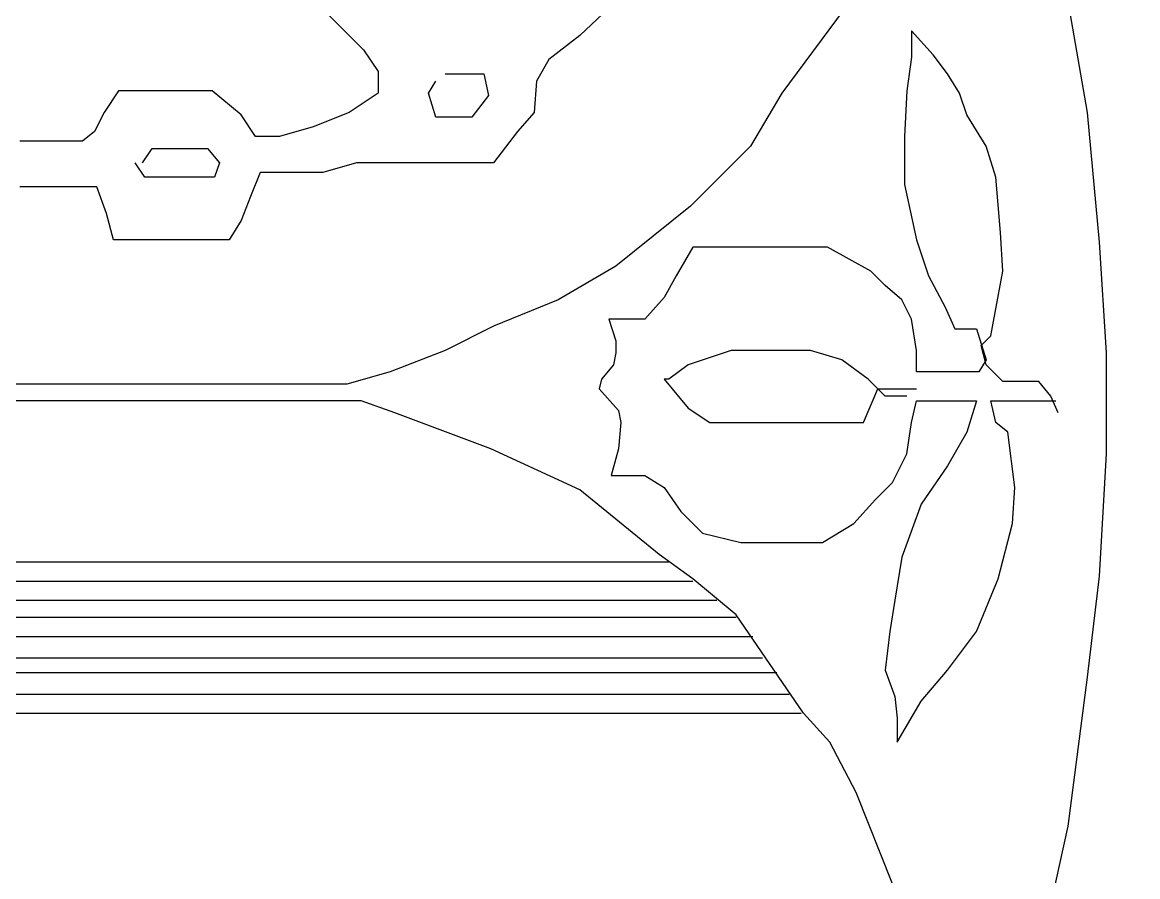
# Model space of a CAD drawing. Extents: x 747954 to 748544, y 4316381 to 4317408.
# Drawn here: x 747995.81 to 748000.451, y 4317240.15 to 4317243.705 of the extents above; entities that cross this region are included whole.
import ezdxf

# ---------------------------------------------------------------- set-up
doc = ezdxf.new("R2010")
doc.units = 0
doc.layers.get('0').update_dxf_attribs({"linetype": 'CONTINUOUS'})

msp = doc.modelspace()

# ---------------------------------------------------------------- linework, layer by layer
at = {"color": 0, "linetype": 'CONTINUOUS'}
for p, q in [((748000.15, 4317243.85), (748000.24, 4317243.33)), ((748000.15, 4317243.85), (748000.24, 4317243.33)), ((747998.33, 4317243.84), (747998.13, 4317243.65)), ((747998.33, 4317243.84), (747998.13, 4317243.65)), ((747999.23, 4317243.76), (747998.97, 4317243.41)), ((747999.23, 4317243.76), (747998.97, 4317243.41)), ((747997.08, 4317243.74), (747997.17, 4317243.65)), ((747997.08, 4317243.74), (747997.17, 4317243.65)), ((747999.6, 4317243.57), (747999.51, 4317243.67)), ((747999.51, 4317243.67), (747999.51, 4317243.56)), ((747999.6, 4317243.57), (747999.51, 4317243.67)), ((747999.51, 4317243.67), (747999.51, 4317243.56)), ((747997.17, 4317243.65), (747997.23, 4317243.59)), ((747997.17, 4317243.65), (747997.23, 4317243.59)), ((747998.13, 4317243.65), (747998, 4317243.55)), ((747998.13, 4317243.65), (747998, 4317243.55)), ((747997.23, 4317243.59), (747997.29, 4317243.5)), ((747997.23, 4317243.59), (747997.29, 4317243.5)), ((747998, 4317243.55), (747997.95, 4317243.46)), ((747998, 4317243.55), (747997.95, 4317243.46)), ((747999.51, 4317243.56), (747999.49, 4317243.42)), ((747999.51, 4317243.56), (747999.49, 4317243.42)), ((747999.66, 4317243.49), (747999.6, 4317243.57)), ((747999.66, 4317243.49), (747999.6, 4317243.57)), ((747997.29, 4317243.5), (747997.29, 4317243.41)), ((747997.29, 4317243.5), (747997.29, 4317243.41)), ((747997.57, 4317243.49), (747997.61, 4317243.49)), ((747997.57, 4317243.49), (747997.61, 4317243.49)), ((747997.61, 4317243.49), (747997.73, 4317243.49)), ((747997.61, 4317243.49), (747997.73, 4317243.49)), ((747997.73, 4317243.49), (747997.75, 4317243.4)), ((747997.73, 4317243.49), (747997.75, 4317243.4)), ((747999.71, 4317243.41), (747999.66, 4317243.49)), ((747999.71, 4317243.41), (747999.66, 4317243.49)), ((747997.5, 4317243.41), (747997.53, 4317243.46)), ((747997.5, 4317243.41), (747997.53, 4317243.46)), ((747997.95, 4317243.46), (747997.94, 4317243.33)), ((747997.95, 4317243.46), (747997.94, 4317243.33)), ((747996.21, 4317243.42), (747996.15, 4317243.33)), ((747996.21, 4317243.42), (747996.15, 4317243.33)), ((747996.32, 4317243.42), (747996.21, 4317243.42)), ((747996.32, 4317243.42), (747996.21, 4317243.42)), ((747996.42, 4317243.42), (747996.32, 4317243.42)), ((747996.42, 4317243.42), (747996.32, 4317243.42)), ((747996.6, 4317243.42), (747996.42, 4317243.42)), ((747996.6, 4317243.42), (747996.42, 4317243.42)), ((747996.72, 4317243.32), (747996.6, 4317243.42)), ((747996.72, 4317243.32), (747996.6, 4317243.42)), ((747997.29, 4317243.41), (747997.17, 4317243.33)), ((747997.29, 4317243.41), (747997.17, 4317243.33)), ((747997.53, 4317243.31), (747997.5, 4317243.41)), ((747997.53, 4317243.31), (747997.5, 4317243.41)), ((747997.75, 4317243.4), (747997.68, 4317243.31)), ((747997.75, 4317243.4), (747997.68, 4317243.31)), ((747998.97, 4317243.41), (747998.84, 4317243.19)), ((747998.97, 4317243.41), (747998.84, 4317243.19)), ((747999.49, 4317243.42), (747999.48, 4317243.23)), ((747999.49, 4317243.42), (747999.48, 4317243.23)), ((747999.74, 4317243.32), (747999.71, 4317243.41)), ((747999.74, 4317243.32), (747999.71, 4317243.41)), ((747996.15, 4317243.33), (747996.11, 4317243.25)), ((747996.15, 4317243.33), (747996.11, 4317243.25)), ((747996.78, 4317243.23), (747996.72, 4317243.32)), ((747996.78, 4317243.23), (747996.72, 4317243.32)), ((747997.17, 4317243.33), (747997.02, 4317243.27)), ((747997.17, 4317243.33), (747997.02, 4317243.27)), ((747997.57, 4317243.31), (747997.53, 4317243.31)), ((747997.57, 4317243.31), (747997.53, 4317243.31)), ((747997.62, 4317243.31), (747997.57, 4317243.31)), ((747997.62, 4317243.31), (747997.57, 4317243.31)), ((747997.68, 4317243.31), (747997.62, 4317243.31)), ((747997.68, 4317243.31), (747997.62, 4317243.31)), ((747997.94, 4317243.33), (747997.87, 4317243.25)), ((747997.94, 4317243.33), (747997.87, 4317243.25)), ((747999.82, 4317243.19), (747999.74, 4317243.32)), ((747999.82, 4317243.19), (747999.74, 4317243.32)), ((748000.24, 4317243.33), (748000.29, 4317242.79)), ((748000.24, 4317243.33), (748000.29, 4317242.79)), ((747996.11, 4317243.25), (747996.06, 4317243.21)), ((747996.11, 4317243.25), (747996.06, 4317243.21)), ((747997.02, 4317243.27), (747996.88, 4317243.23)), ((747997.02, 4317243.27), (747996.88, 4317243.23)), ((747997.87, 4317243.25), (747997.77, 4317243.12)), ((747997.87, 4317243.25), (747997.77, 4317243.12)), ((747995.97, 4317243.21), (747995.8, 4317243.21)), ((747995.97, 4317243.21), (747995.8, 4317243.21)), ((747996.06, 4317243.21), (747995.97, 4317243.21)), ((747996.06, 4317243.21), (747995.97, 4317243.21)), ((747996.88, 4317243.23), (747996.78, 4317243.23)), ((747996.88, 4317243.23), (747996.78, 4317243.23)), ((747999.48, 4317243.23), (747999.48, 4317243.03)), ((747999.48, 4317243.23), (747999.48, 4317243.03)), ((747996.31, 4317243.12), (747996.35, 4317243.18)), ((747996.31, 4317243.12), (747996.35, 4317243.18)), ((747996.35, 4317243.18), (747996.42, 4317243.18)), ((747996.35, 4317243.18), (747996.42, 4317243.18)), ((747996.42, 4317243.18), (747996.5, 4317243.18)), ((747996.42, 4317243.18), (747996.5, 4317243.18)), ((747996.5, 4317243.18), (747996.58, 4317243.18)), ((747996.5, 4317243.18), (747996.58, 4317243.18)), ((747996.58, 4317243.18), (747996.63, 4317243.12)), ((747996.58, 4317243.18), (747996.63, 4317243.12)), ((747998.84, 4317243.19), (747998.59, 4317242.94)), ((747998.84, 4317243.19), (747998.59, 4317242.94)), ((747999.86, 4317243.06), (747999.82, 4317243.19)), ((747999.86, 4317243.06), (747999.82, 4317243.19)), ((747996.32, 4317243.06), (747996.28, 4317243.12)), ((747996.32, 4317243.06), (747996.28, 4317243.12)), ((747996.63, 4317243.12), (747996.61, 4317243.06)), ((747996.63, 4317243.12), (747996.61, 4317243.06)), ((747997.2, 4317243.12), (747997.06, 4317243.08)), ((747997.2, 4317243.12), (747997.06, 4317243.08)), ((747997.4, 4317243.12), (747997.2, 4317243.12)), ((747997.4, 4317243.12), (747997.2, 4317243.12)), ((747997.48, 4317243.12), (747997.4, 4317243.12)), ((747997.48, 4317243.12), (747997.4, 4317243.12)), ((747997.59, 4317243.12), (747997.48, 4317243.12)), ((747997.59, 4317243.12), (747997.48, 4317243.12)), ((747997.68, 4317243.12), (747997.59, 4317243.12)), ((747997.68, 4317243.12), (747997.59, 4317243.12)), ((747997.77, 4317243.12), (747997.68, 4317243.12)), ((747997.77, 4317243.12), (747997.68, 4317243.12)), ((747996.8, 4317243.08), (747996.76, 4317242.98)), ((747996.8, 4317243.08), (747996.76, 4317242.98)), ((747996.88, 4317243.08), (747996.8, 4317243.08)), ((747996.88, 4317243.08), (747996.8, 4317243.08)), ((747997.06, 4317243.08), (747996.88, 4317243.08)), ((747997.06, 4317243.08), (747996.88, 4317243.08)), ((747995.84, 4317243.02), (747995.8, 4317243.02)), ((747995.84, 4317243.02), (747995.8, 4317243.02)), ((747995.97, 4317243.02), (747995.84, 4317243.02)), ((747995.97, 4317243.02), (747995.84, 4317243.02)), ((747996.12, 4317243.02), (747995.97, 4317243.02)), ((747996.12, 4317243.02), (747995.97, 4317243.02)), ((747996.16, 4317242.91), (747996.12, 4317243.02)), ((747996.16, 4317242.91), (747996.12, 4317243.02)), ((747996.35, 4317243.06), (747996.32, 4317243.06)), ((747996.35, 4317243.06), (747996.32, 4317243.06)), ((747996.39, 4317243.06), (747996.35, 4317243.06)), ((747996.39, 4317243.06), (747996.35, 4317243.06)), ((747996.47, 4317243.06), (747996.39, 4317243.06)), ((747996.47, 4317243.06), (747996.39, 4317243.06)), ((747996.55, 4317243.06), (747996.47, 4317243.06)), ((747996.55, 4317243.06), (747996.47, 4317243.06)), ((747996.61, 4317243.06), (747996.55, 4317243.06)), ((747996.61, 4317243.06), (747996.55, 4317243.06)), ((747999.48, 4317243.03), (747999.53, 4317242.8)), ((747999.48, 4317243.03), (747999.53, 4317242.8)), ((747999.88, 4317242.83), (747999.86, 4317243.06)), ((747999.88, 4317242.83), (747999.86, 4317243.06)), ((747996.76, 4317242.98), (747996.72, 4317242.88)), ((747996.76, 4317242.98), (747996.72, 4317242.88)), ((747998.59, 4317242.94), (747998.28, 4317242.69)), ((747998.59, 4317242.94), (747998.28, 4317242.69)), ((747996.19, 4317242.8), (747996.16, 4317242.91)), ((747996.19, 4317242.8), (747996.16, 4317242.91)), ((747996.72, 4317242.88), (747996.67, 4317242.8)), ((747996.72, 4317242.88), (747996.67, 4317242.8)), ((747999.89, 4317242.67), (747999.88, 4317242.83)), ((747999.89, 4317242.67), (747999.88, 4317242.83)), ((747996.27, 4317242.8), (747996.19, 4317242.8)), ((747996.27, 4317242.8), (747996.19, 4317242.8)), ((747996.42, 4317242.8), (747996.27, 4317242.8)), ((747996.42, 4317242.8), (747996.27, 4317242.8)), ((747996.52, 4317242.8), (747996.42, 4317242.8)), ((747996.52, 4317242.8), (747996.42, 4317242.8)), ((747996.67, 4317242.8), (747996.52, 4317242.8)), ((747996.67, 4317242.8), (747996.52, 4317242.8)), ((747999.53, 4317242.8), (747999.58, 4317242.65)), ((747999.53, 4317242.8), (747999.58, 4317242.65)), ((748000.29, 4317242.79), (748000.32, 4317242.33)), ((748000.29, 4317242.79), (748000.32, 4317242.33)), ((747998.6, 4317242.77), (747998.53, 4317242.65)), ((747998.6, 4317242.77), (747998.53, 4317242.65)), ((747998.68, 4317242.77), (747998.6, 4317242.77)), ((747998.68, 4317242.77), (747998.6, 4317242.77)), ((747998.8, 4317242.77), (747998.68, 4317242.77)), ((747998.8, 4317242.77), (747998.68, 4317242.77)), ((747998.96, 4317242.77), (747998.8, 4317242.77)), ((747998.96, 4317242.77), (747998.8, 4317242.77)), ((747999.16, 4317242.77), (747998.96, 4317242.77)), ((747999.16, 4317242.77), (747998.96, 4317242.77)), ((747999.25, 4317242.72), (747999.16, 4317242.77)), ((747999.25, 4317242.72), (747999.16, 4317242.77)), ((747998.28, 4317242.69), (747998.04, 4317242.55)), ((747998.28, 4317242.69), (747998.04, 4317242.55)), ((747999.34, 4317242.67), (747999.25, 4317242.72)), ((747999.34, 4317242.67), (747999.25, 4317242.72)), ((747998.53, 4317242.65), (747998.48, 4317242.56)), ((747998.53, 4317242.65), (747998.48, 4317242.56)), ((747999.4, 4317242.61), (747999.34, 4317242.67)), ((747999.4, 4317242.61), (747999.34, 4317242.67)), ((747999.58, 4317242.65), (747999.65, 4317242.52)), ((747999.58, 4317242.65), (747999.65, 4317242.52)), ((747999.84, 4317242.4), (747999.89, 4317242.67)), ((747999.84, 4317242.4), (747999.89, 4317242.67)), ((747999.47, 4317242.55), (747999.4, 4317242.61)), ((747999.47, 4317242.55), (747999.4, 4317242.61)), ((747998.04, 4317242.55), (747997.77, 4317242.44)), ((747998.04, 4317242.55), (747997.77, 4317242.44)), ((747998.48, 4317242.56), (747998.4, 4317242.47)), ((747998.48, 4317242.56), (747998.4, 4317242.47)), ((747999.51, 4317242.47), (747999.47, 4317242.55)), ((747999.51, 4317242.47), (747999.47, 4317242.55)), ((747999.65, 4317242.52), (747999.69, 4317242.43)), ((747999.65, 4317242.52), (747999.69, 4317242.43)), ((747998.3, 4317242.47), (747998.25, 4317242.47)), ((747998.25, 4317242.47), (747998.28, 4317242.38)), ((747998.3, 4317242.47), (747998.25, 4317242.47)), ((747998.25, 4317242.47), (747998.28, 4317242.38)), ((747998.35, 4317242.47), (747998.3, 4317242.47)), ((747998.35, 4317242.47), (747998.3, 4317242.47)), ((747998.4, 4317242.47), (747998.35, 4317242.47)), ((747998.4, 4317242.47), (747998.35, 4317242.47)), ((747999.53, 4317242.34), (747999.51, 4317242.47)), ((747999.53, 4317242.34), (747999.51, 4317242.47)), ((747997.77, 4317242.44), (747997.57, 4317242.34)), ((747997.77, 4317242.44), (747997.57, 4317242.34)), ((747999.69, 4317242.43), (747999.78, 4317242.43)), ((747999.69, 4317242.43), (747999.78, 4317242.43)), ((747999.78, 4317242.43), (747999.82, 4317242.3)), ((747999.78, 4317242.43), (747999.82, 4317242.3)), ((747998.28, 4317242.38), (747998.28, 4317242.33)), ((747998.28, 4317242.38), (747998.28, 4317242.33)), ((747999.8, 4317242.36), (747999.84, 4317242.4)), ((747999.8, 4317242.36), (747999.84, 4317242.4)), ((747997.57, 4317242.34), (747997.34, 4317242.25)), ((747997.57, 4317242.34), (747997.34, 4317242.25)), ((747998.28, 4317242.33), (747998.27, 4317242.28)), ((747998.28, 4317242.33), (747998.27, 4317242.28)), ((747998.76, 4317242.34), (747998.58, 4317242.28)), ((747998.76, 4317242.34), (747998.58, 4317242.28)), ((747998.86, 4317242.34), (747998.76, 4317242.34)), ((747998.86, 4317242.34), (747998.76, 4317242.34)), ((747998.94, 4317242.34), (747998.86, 4317242.34)), ((747998.94, 4317242.34), (747998.86, 4317242.34)), ((747999.09, 4317242.34), (747998.94, 4317242.34)), ((747999.09, 4317242.34), (747998.94, 4317242.34)), ((747999.22, 4317242.3), (747999.09, 4317242.34)), ((747999.22, 4317242.3), (747999.09, 4317242.34)), ((747999.53, 4317242.25), (747999.53, 4317242.34)), ((747999.53, 4317242.25), (747999.53, 4317242.34)), ((747999.82, 4317242.28), (747999.8, 4317242.36)), ((747999.82, 4317242.28), (747999.8, 4317242.36)), ((748000.32, 4317242.33), (748000.32, 4317241.91)), ((748000.32, 4317242.33), (748000.32, 4317241.91)), ((747998.27, 4317242.28), (747998.22, 4317242.22)), ((747998.27, 4317242.28), (747998.22, 4317242.22)), ((747998.58, 4317242.28), (747998.5, 4317242.22)), ((747998.58, 4317242.28), (747998.5, 4317242.22)), ((747999.33, 4317242.22), (747999.22, 4317242.3)), ((747999.33, 4317242.22), (747999.22, 4317242.3)), ((747999.82, 4317242.3), (747999.79, 4317242.25)), ((747999.82, 4317242.3), (747999.79, 4317242.25)), ((747999.89, 4317242.21), (747999.82, 4317242.28)), ((747999.89, 4317242.21), (747999.82, 4317242.28)), ((747997.34, 4317242.25), (747997.16, 4317242.2)), ((747997.34, 4317242.25), (747997.16, 4317242.2)), ((747999.57, 4317242.25), (747999.53, 4317242.25)), ((747999.57, 4317242.25), (747999.53, 4317242.25)), ((747999.64, 4317242.25), (747999.57, 4317242.25)), ((747999.64, 4317242.25), (747999.57, 4317242.25)), ((747999.73, 4317242.25), (747999.64, 4317242.25)), ((747999.73, 4317242.25), (747999.64, 4317242.25)), ((747999.79, 4317242.25), (747999.73, 4317242.25)), ((747999.79, 4317242.25), (747999.73, 4317242.25)), ((747996.04, 4317242.2), (747995.2, 4317242.2)), ((747996.04, 4317242.2), (747995.2, 4317242.2)), ((747997.03, 4317242.2), (747996.04, 4317242.2)), ((747997.03, 4317242.2), (747996.04, 4317242.2)), ((747997.16, 4317242.2), (747997.03, 4317242.2)), ((747997.16, 4317242.2), (747997.03, 4317242.2)), ((747998.22, 4317242.22), (747998.21, 4317242.18)), ((747998.22, 4317242.22), (747998.21, 4317242.18)), ((747998.21, 4317242.18), (747998.29, 4317242.09)), ((747998.21, 4317242.18), (747998.29, 4317242.09)), ((747998.5, 4317242.22), (747998.48, 4317242.22)), ((747998.48, 4317242.22), (747998.58, 4317242.1)), ((747998.5, 4317242.22), (747998.48, 4317242.22)), ((747998.48, 4317242.22), (747998.58, 4317242.1)), ((747999.31, 4317242.04), (747999.37, 4317242.18)), ((747999.31, 4317242.04), (747999.37, 4317242.18)), ((747999.4, 4317242.15), (747999.33, 4317242.22)), ((747999.4, 4317242.15), (747999.33, 4317242.22)), ((747999.37, 4317242.18), (747999.47, 4317242.18)), ((747999.37, 4317242.18), (747999.47, 4317242.18)), ((747999.47, 4317242.18), (747999.53, 4317242.18)), ((747999.47, 4317242.18), (747999.53, 4317242.18)), ((747999.97, 4317242.21), (747999.89, 4317242.21)), ((747999.97, 4317242.21), (747999.89, 4317242.21)), ((748000.04, 4317242.21), (747999.97, 4317242.21)), ((748000.04, 4317242.21), (747999.97, 4317242.21)), ((748000.09, 4317242.15), (748000.04, 4317242.21)), ((748000.09, 4317242.15), (748000.04, 4317242.21)), ((747999.49, 4317242.15), (747999.4, 4317242.15)), ((747999.49, 4317242.15), (747999.4, 4317242.15)), ((748000.12, 4317242.08), (748000.09, 4317242.15)), ((748000.12, 4317242.08), (748000.09, 4317242.15)), ((747996.27, 4317242.13), (747995.69, 4317242.13)), ((747996.27, 4317242.13), (747995.69, 4317242.13)), ((747996.82, 4317242.13), (747996.27, 4317242.13)), ((747996.82, 4317242.13), (747996.27, 4317242.13)), ((747997.06, 4317242.13), (747996.82, 4317242.13)), ((747997.06, 4317242.13), (747996.82, 4317242.13)), ((747997.14, 4317242.13), (747997.06, 4317242.13)), ((747997.14, 4317242.13), (747997.06, 4317242.13)), ((747997.22, 4317242.13), (747997.14, 4317242.13)), ((747997.22, 4317242.13), (747997.14, 4317242.13)), ((747997.36, 4317242.08), (747997.22, 4317242.13)), ((747997.36, 4317242.08), (747997.22, 4317242.13)), ((747998.29, 4317242.09), (747998.3, 4317242.04)), ((747998.29, 4317242.09), (747998.3, 4317242.04)), ((747998.58, 4317242.1), (747998.67, 4317242.04)), ((747998.58, 4317242.1), (747998.67, 4317242.04)), ((747999.51, 4317242.04), (747999.53, 4317242.13)), ((747999.51, 4317242.04), (747999.53, 4317242.13)), ((747999.53, 4317242.13), (747999.63, 4317242.13)), ((747999.53, 4317242.13), (747999.63, 4317242.13)), ((747999.63, 4317242.13), (747999.71, 4317242.13)), ((747999.63, 4317242.13), (747999.71, 4317242.13)), ((747999.71, 4317242.13), (747999.78, 4317242.13)), ((747999.71, 4317242.13), (747999.78, 4317242.13)), ((747999.78, 4317242.13), (747999.74, 4317242)), ((747999.78, 4317242.13), (747999.74, 4317242)), ((747999.86, 4317242.04), (747999.84, 4317242.13)), ((747999.84, 4317242.13), (747999.94, 4317242.13)), ((747999.86, 4317242.04), (747999.84, 4317242.13)), ((747999.84, 4317242.13), (747999.94, 4317242.13)), ((747999.94, 4317242.13), (748000.02, 4317242.13)), ((747999.94, 4317242.13), (748000.02, 4317242.13)), ((748000.02, 4317242.13), (748000.11, 4317242.13)), ((748000.02, 4317242.13), (748000.11, 4317242.13)), ((747997.76, 4317241.93), (747997.36, 4317242.08)), ((747997.76, 4317241.93), (747997.36, 4317242.08)), ((747998.3, 4317242.04), (747998.29, 4317241.93)), ((747998.3, 4317242.04), (747998.29, 4317241.93)), ((747998.67, 4317242.04), (747998.79, 4317242.04)), ((747998.67, 4317242.04), (747998.79, 4317242.04)), ((747998.79, 4317242.04), (747998.92, 4317242.04)), ((747998.79, 4317242.04), (747998.92, 4317242.04)), ((747998.92, 4317242.04), (747999.04, 4317242.04)), ((747998.92, 4317242.04), (747999.04, 4317242.04)), ((747999.04, 4317242.04), (747999.14, 4317242.04)), ((747999.04, 4317242.04), (747999.14, 4317242.04)), ((747999.14, 4317242.04), (747999.23, 4317242.04)), ((747999.14, 4317242.04), (747999.23, 4317242.04)), ((747999.23, 4317242.04), (747999.31, 4317242.04)), ((747999.23, 4317242.04), (747999.31, 4317242.04)), ((747999.49, 4317241.91), (747999.51, 4317242.04)), ((747999.49, 4317241.91), (747999.51, 4317242.04)), ((747999.91, 4317242), (747999.86, 4317242.04)), ((747999.91, 4317242), (747999.86, 4317242.04)), ((747999.74, 4317242), (747999.66, 4317241.86)), ((747999.74, 4317242), (747999.66, 4317241.86)), ((747999.94, 4317241.77), (747999.91, 4317242)), ((747999.94, 4317241.77), (747999.91, 4317242)), ((747998.13, 4317241.76), (747997.76, 4317241.93)), ((747998.13, 4317241.76), (747997.76, 4317241.93)), ((747998.29, 4317241.93), (747998.28, 4317241.89)), ((747998.29, 4317241.93), (747998.28, 4317241.89)), ((747999.43, 4317241.79), (747999.49, 4317241.91)), ((747999.43, 4317241.79), (747999.49, 4317241.91)), ((748000.32, 4317241.91), (748000.29, 4317241.4)), ((748000.32, 4317241.91), (748000.29, 4317241.4)), ((747998.28, 4317241.89), (747998.26, 4317241.82)), ((747998.28, 4317241.89), (747998.26, 4317241.82)), ((747999.66, 4317241.86), (747999.55, 4317241.7)), ((747999.66, 4317241.86), (747999.55, 4317241.7)), ((747998.26, 4317241.82), (747998.35, 4317241.82)), ((747998.26, 4317241.82), (747998.35, 4317241.82)), ((747998.35, 4317241.82), (747998.4, 4317241.82)), ((747998.35, 4317241.82), (747998.4, 4317241.82)), ((747998.4, 4317241.82), (747998.48, 4317241.77)), ((747998.4, 4317241.82), (747998.48, 4317241.77)), ((747998.48, 4317241.77), (747998.55, 4317241.67)), ((747998.48, 4317241.77), (747998.55, 4317241.67)), ((747999.36, 4317241.72), (747999.43, 4317241.79)), ((747999.36, 4317241.72), (747999.43, 4317241.79)), ((747999.93, 4317241.62), (747999.94, 4317241.77)), ((747999.93, 4317241.62), (747999.94, 4317241.77)), ((747998.46, 4317241.49), (747998.13, 4317241.76)), ((747998.46, 4317241.49), (747998.13, 4317241.76)), ((747999.27, 4317241.62), (747999.36, 4317241.72)), ((747999.27, 4317241.62), (747999.36, 4317241.72)), ((747998.55, 4317241.67), (747998.64, 4317241.58)), ((747998.55, 4317241.67), (747998.64, 4317241.58)), ((747999.55, 4317241.7), (747999.47, 4317241.48)), ((747999.55, 4317241.7), (747999.47, 4317241.48)), ((747998.64, 4317241.58), (747998.8, 4317241.54)), ((747998.64, 4317241.58), (747998.8, 4317241.54)), ((747999.14, 4317241.54), (747999.27, 4317241.62)), ((747999.14, 4317241.54), (747999.27, 4317241.62)), ((747999.87, 4317241.39), (747999.93, 4317241.62)), ((747999.87, 4317241.39), (747999.93, 4317241.62)), ((747998.8, 4317241.54), (747998.96, 4317241.54)), ((747998.8, 4317241.54), (747998.96, 4317241.54)), ((747998.96, 4317241.54), (747999.14, 4317241.54)), ((747998.96, 4317241.54), (747999.14, 4317241.54)), ((747998.6, 4317241.39), (747998.46, 4317241.49)), ((747998.6, 4317241.39), (747998.46, 4317241.49)), ((747995.24, 4317241.46), (747997.49, 4317241.46)), ((747995.24, 4317241.46), (747997.49, 4317241.46)), ((747997.49, 4317241.46), (747998.33, 4317241.46)), ((747997.49, 4317241.46), (747998.33, 4317241.46)), ((747998.33, 4317241.46), (747998.5, 4317241.46)), ((747998.33, 4317241.46), (747998.5, 4317241.46)), ((747999.47, 4317241.48), (747999.44, 4317241.3)), ((747999.47, 4317241.48), (747999.44, 4317241.3)), ((747998.78, 4317241.24), (747998.6, 4317241.39)), ((747998.78, 4317241.24), (747998.6, 4317241.39)), ((747999.78, 4317241.17), (747999.87, 4317241.39)), ((747999.78, 4317241.17), (747999.87, 4317241.39)), ((748000.29, 4317241.4), (748000.24, 4317240.98)), ((748000.29, 4317241.4), (748000.24, 4317240.98)), ((747994.37, 4317241.38), (747997.53, 4317241.38)), ((747994.37, 4317241.38), (747997.53, 4317241.38)), ((747997.53, 4317241.38), (747998.6, 4317241.38)), ((747997.53, 4317241.38), (747998.6, 4317241.38)), ((747994.32, 4317241.3), (747997.53, 4317241.3)), ((747994.32, 4317241.3), (747997.53, 4317241.3)), ((747997.53, 4317241.3), (747998.7, 4317241.3)), ((747997.53, 4317241.3), (747998.7, 4317241.3)), ((747999.44, 4317241.3), (747999.42, 4317241.17)), ((747999.44, 4317241.3), (747999.42, 4317241.17)), ((747994.27, 4317241.23), (747997.53, 4317241.23)), ((747994.27, 4317241.23), (747997.53, 4317241.23)), ((747997.53, 4317241.23), (747998.78, 4317241.23)), ((747997.53, 4317241.23), (747998.78, 4317241.23)), ((747999.06, 4317240.83), (747998.78, 4317241.24)), ((747999.06, 4317240.83), (747998.78, 4317241.24)), ((747999.42, 4317241.17), (747999.4, 4317241.01)), ((747999.42, 4317241.17), (747999.4, 4317241.01)), ((747999.66, 4317241.01), (747999.78, 4317241.17)), ((747999.66, 4317241.01), (747999.78, 4317241.17)), ((747994.22, 4317241.15), (747997.53, 4317241.15)), ((747994.22, 4317241.15), (747997.53, 4317241.15)), ((747997.53, 4317241.15), (747998.85, 4317241.15)), ((747997.53, 4317241.15), (747998.85, 4317241.15)), ((747994.18, 4317241.06), (747997.53, 4317241.06)), ((747994.18, 4317241.06), (747997.53, 4317241.06)), ((747997.53, 4317241.06), (747998.89, 4317241.06)), ((747997.53, 4317241.06), (747998.89, 4317241.06)), ((747994.11, 4317241), (747997.53, 4317241)), ((747994.11, 4317241), (747997.53, 4317241)), ((747997.53, 4317241), (747998.95, 4317241)), ((747997.53, 4317241), (747998.95, 4317241)), ((747999.4, 4317241.01), (747999.44, 4317240.9)), ((747999.4, 4317241.01), (747999.44, 4317240.9)), ((747999.55, 4317240.88), (747999.66, 4317241.01)), ((747999.55, 4317240.88), (747999.66, 4317241.01)), ((748000.24, 4317240.98), (748000.16, 4317240.36)), ((748000.24, 4317240.98), (748000.16, 4317240.36)), ((747994.05, 4317240.91), (747997.53, 4317240.91)), ((747994.05, 4317240.91), (747997.53, 4317240.91)), ((747997.53, 4317240.91), (747999, 4317240.91)), ((747997.53, 4317240.91), (747999, 4317240.91)), ((747999.44, 4317240.9), (747999.45, 4317240.81)), ((747999.44, 4317240.9), (747999.45, 4317240.81)), ((747999.45, 4317240.71), (747999.55, 4317240.88)), ((747999.45, 4317240.71), (747999.55, 4317240.88)), ((747994.48, 4317240.83), (747997.53, 4317240.83)), ((747994.48, 4317240.83), (747997.53, 4317240.83)), ((747997.53, 4317240.83), (747999.05, 4317240.83)), ((747997.53, 4317240.83), (747999.05, 4317240.83)), ((747999.17, 4317240.71), (747999.06, 4317240.83)), ((747999.17, 4317240.71), (747999.06, 4317240.83)), ((747999.45, 4317240.81), (747999.45, 4317240.71)), ((747999.45, 4317240.81), (747999.45, 4317240.71)), ((747999.28, 4317240.5), (747999.17, 4317240.71)), ((747999.28, 4317240.5), (747999.17, 4317240.71)), ((747999.43, 4317240.12), (747999.28, 4317240.5)), ((747999.43, 4317240.12), (747999.28, 4317240.5)), ((748000.16, 4317240.36), (748000.04, 4317239.82)), ((748000.16, 4317240.36), (748000.04, 4317239.82))]:
    msp.add_line(p, q, dxfattribs=at)

# ---------------------------------------------------------------- meshes
mesh = msp.add_polyface(dxfattribs=at)
corners = [(747954.5, 4316381), (747954.5, 4316381), (747954.5, 4316571.9618), (748262.5, 4316381), (747954.5, 4316746.4935), (748544, 4316381), (747954.5, 4317407.5), (748544, 4317042.0065), (748544, 4317407.5)]
mesh.append_faces([[corners[k] for k in face] for face in [(0, 1, 3, 2), (2, 3, 5, 4), (4, 5, 7, 6), (6, 7, 8, 8)]], dxfattribs={"vtx0": -1, "vtx2": -1, "color": 0})
mesh = msp.add_polyface(dxfattribs=at)
corners = [(747964.5, 4317221), (747964.5, 4317221), (747964.5, 4317395.2713), (748245.58, 4317221), (747964.5, 4317401.5), (748245.58, 4317227.2287), (748245.58, 4317401.5)]
mesh.append_faces([[corners[k] for k in face] for face in [(0, 1, 3, 2), (2, 3, 5, 4), (4, 5, 6, 6)]], dxfattribs={"vtx0": -1, "vtx2": -1, "color": 0})

doc.saveas('drawing.dxf')
